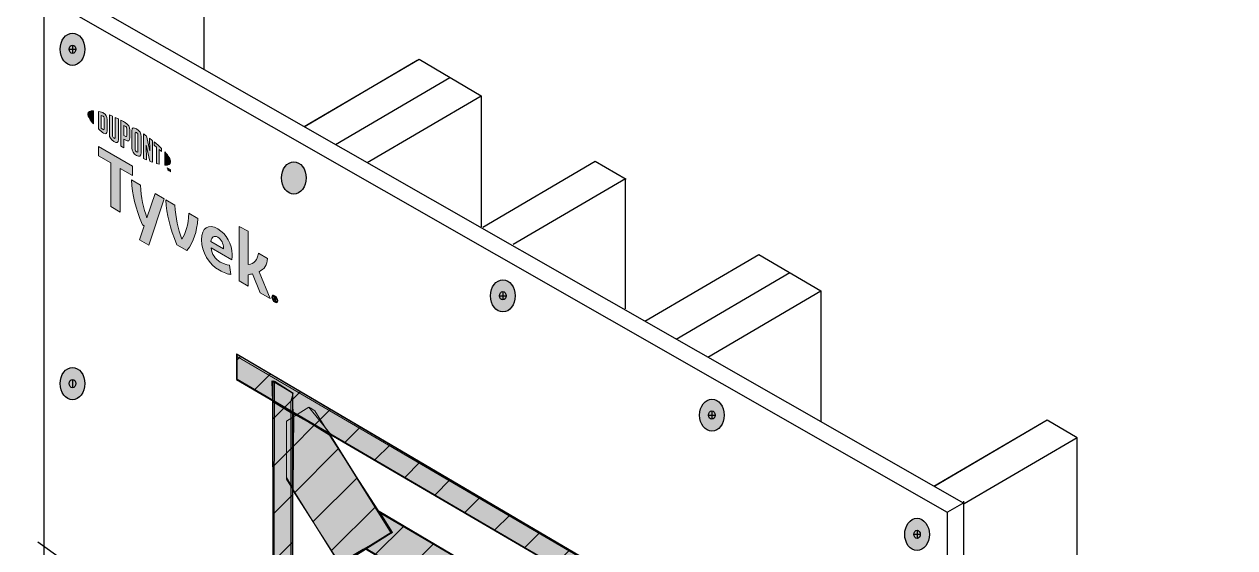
# Model space of a CAD drawing. Extents: x -1392 to 5791, y -3809 to 1722.
# Drawn here: x 4846.1 to 5206.3, y -1793.2 to -1637.5 of the extents above; entities that cross this region are included whole.
import ezdxf

# ---------------------------------------------------------------- set-up
doc = ezdxf.new("R2010")
doc.units = 0
doc.header["$MEASUREMENT"] = 0
doc.linetypes.add('AI-Linetype-66', pattern=[18, 9, -9])
for name, color, linetype, lineweight in [('.ATI-HATCH', 7, 'Continuous', 0), ('G-ANNO-TTLB', 7, 'Continuous', 0), ('Layer 12', 7, 'Continuous', 0), ('TYVEK', 7, 'Continuous', 0), ('WALL SCRATCH', 7, 'Continuous', 0), ('X-REF - TRACED', 7, 'Continuous', 0)]:
    doc.layers.add(name, color=color, linetype=linetype, lineweight=lineweight)
pattern_1 = [(45, (0, 0), (-7.071067, 7.071069), [])]

# ---------------------------------------------------------------- blocks, each defined once
blk = doc.blocks.new('Block_614')
at = {"layer": 'TYVEK', "true_color": 0x003b71, "transparency": 33554687}
h = blk.add_hatch(color=156, dxfattribs=at)
h.dxf.hatch_style = 2
edge = h.paths.add_edge_path()
edge.add_ellipse((5050.74, -1753.78), major_axis=(0, 4.78), ratio=0.766948, start_angle=0, end_angle=360)
at = {"layer": 'TYVEK', "color": 18, "lineweight": 25, "true_color": 0x000000}
for p, q in [((5049.77, -1753.75), (5051.72, -1753.75)), ((5050.74, -1752.51), (5050.74, -1754.98))]:
    blk.add_line(p, q, dxfattribs=at)
for centre, major_axis, ratio in [((5050.74, -1753.78), (0, 4.78), 0.766948), ((5050.74, -1753.75), (0, 1.23), 0.788846)]:
    blk.add_ellipse(centre, major_axis=major_axis, ratio=ratio, dxfattribs=at)
blk = doc.blocks.new('Block_615')
at = {"layer": 'TYVEK', "true_color": 0x003b71, "transparency": 33554687}
h = blk.add_hatch(color=156, dxfattribs=at)
h.dxf.hatch_style = 2
edge = h.paths.add_edge_path()
edge.add_ellipse((4988.54, -1718.29), major_axis=(0, 4.78), ratio=0.766948, start_angle=0, end_angle=360)
at = {"layer": 'TYVEK', "color": 18, "lineweight": 25, "true_color": 0x000000}
for p, q in [((4988.54, -1717.03), (4988.54, -1719.49)), ((4987.57, -1718.26), (4989.52, -1718.26))]:
    blk.add_line(p, q, dxfattribs=at)
blk.add_lwpolyline([(4988.03, -1713.93)], dxfattribs=at)
for centre, major_axis, ratio in [((4988.54, -1718.29), (0, 4.78), 0.766948), ((4988.54, -1718.26), (0, 1.23), 0.788846)]:
    blk.add_ellipse(centre, major_axis=major_axis, ratio=ratio, dxfattribs=at)
blk = doc.blocks.new('Block_616')
at = {"layer": 'TYVEK', "true_color": 0x003b71, "transparency": 33554687}
h = blk.add_hatch(color=156, dxfattribs=at)
h.dxf.hatch_style = 2
edge = h.paths.add_edge_path()
edge.add_ellipse((4860.48, -1644.95), major_axis=(0, 4.78), ratio=0.766948, start_angle=0, end_angle=360)
at = {"layer": 'TYVEK', "color": 18, "lineweight": 25, "true_color": 0x000000}
for p, q in [((4859.5, -1644.92), (4861.45, -1644.92)), ((4860.48, -1643.68), (4860.48, -1646.15))]:
    blk.add_line(p, q, dxfattribs=at)
for centre, major_axis, ratio in [((4860.48, -1644.95), (0, 4.78), 0.766948), ((4860.48, -1644.92), (0, 1.23), 0.788846)]:
    blk.add_ellipse(centre, major_axis=major_axis, ratio=ratio, dxfattribs=at)
blk = doc.blocks.new('Block_619')
at = {"layer": 'TYVEK', "true_color": 0x003b71, "transparency": 33554687}
h = blk.add_hatch(color=156, dxfattribs=at)
h.dxf.hatch_style = 2
edge = h.paths.add_edge_path()
edge.add_ellipse((4860.48, -1744.4), major_axis=(0, 4.78), ratio=0.766948, start_angle=0, end_angle=360)
at = {"layer": 'TYVEK', "color": 18, "lineweight": 25, "true_color": 0x000000}
blk.add_line((4860.48, -1743.14), (4860.48, -1745.61), dxfattribs=at)
for centre, major_axis, ratio in [((4860.48, -1744.4), (0, 4.78), 0.766948), ((4860.48, -1744.37), (0, 1.23), 0.788846)]:
    blk.add_ellipse(centre, major_axis=major_axis, ratio=ratio, dxfattribs=at)
blk = doc.blocks.new('Block_621')
at = {"layer": 'TYVEK', "true_color": 0x003b71, "transparency": 33554687}
h = blk.add_hatch(color=156, dxfattribs=at)
h.dxf.hatch_style = 2
edge = h.paths.add_edge_path()
edge.add_ellipse((5111.77, -1789.24), major_axis=(0, 4.78), ratio=0.766948, start_angle=0, end_angle=360)
at = {"layer": 'TYVEK', "color": 18, "lineweight": 25, "true_color": 0x000000}
for p, q in [((5110.8, -1789.21), (5112.75, -1789.21)), ((5111.77, -1787.98), (5111.77, -1790.45))]:
    blk.add_line(p, q, dxfattribs=at)
for centre, major_axis, ratio in [((5111.77, -1789.24), (0, 4.78), 0.766948), ((5111.77, -1789.21), (0, 1.23), 0.788846)]:
    blk.add_ellipse(centre, major_axis=major_axis, ratio=ratio, dxfattribs=at)
blk = doc.blocks.new('Block_844')
at = {"layer": 'X-REF - TRACED', "true_color": 0x848484, "transparency": 33554687}
h = blk.add_hatch(color=252, dxfattribs=at)
h.dxf.hatch_style = 2
edge = h.paths.add_edge_path()
edge.add_spline(control_points=[(4865.06, -1664.2), (4865.06, -1664.92), (4865.67, -1665.95), (4866.74, -1667.15), (4866.74, -1667.15), (4866.74, -1663.2), (4866.74, -1663.2), (4865.67, -1663.16), (4865.06, -1663.48), (4865.06, -1664.2)], knot_values=[0, 0, 0, 0, 1, 1, 1, 2, 2, 2, 3, 3, 3, 3], degree=3, periodic=0)
h = blk.add_hatch(color=252, dxfattribs=at)
h.dxf.hatch_style = 2
edge = h.paths.add_edge_path()
edge.add_spline(control_points=[(4869.94, -1668.63), (4869.94, -1668.93), (4869.79, -1668.94), (4869.6, -1668.83), (4869.45, -1668.75), (4869.22, -1668.55), (4869.04, -1668.39), (4869.04, -1668.39), (4869.04, -1664.62), (4869.04, -1664.62), (4869.22, -1664.67), (4869.45, -1664.74), (4869.6, -1664.83), (4869.79, -1664.93), (4869.94, -1665.13), (4869.94, -1665.43), (4869.94, -1665.43), (4869.94, -1668.63), (4869.94, -1668.63)], knot_values=[0, 0, 0, 0, 1, 1, 1, 2, 2, 2, 3, 3, 3, 4, 4, 4, 5, 5, 5, 6, 6, 6, 6], degree=3, periodic=0)
edge = h.paths.add_edge_path()
edge.add_spline(control_points=[(4869.72, -1663.91), (4869.42, -1663.74), (4868.99, -1663.59), (4868.22, -1663.42), (4868.22, -1663.42), (4868.22, -1668.64), (4868.22, -1668.64), (4868.9, -1669.28), (4869.42, -1669.72), (4869.72, -1669.89), (4870.41, -1670.29), (4870.79, -1670.03), (4870.79, -1669.25), (4870.79, -1669.25), (4870.79, -1665.79), (4870.79, -1665.79), (4870.79, -1665.01), (4870.41, -1664.31), (4869.72, -1663.91)], knot_values=[0, 0, 0, 0, 1, 1, 1, 2, 2, 2, 3, 3, 3, 4, 4, 4, 5, 5, 5, 6, 6, 6, 6], degree=3, periodic=0)
h = blk.add_hatch(color=252, dxfattribs=at)
h.dxf.hatch_style = 2
edge = h.paths.add_edge_path()
edge.add_spline(control_points=[(4873.19, -1671.11), (4873.19, -1671.42), (4873.1, -1671.56), (4872.77, -1671.32), (4872.44, -1671.09), (4872.36, -1670.88), (4872.36, -1670.52), (4872.36, -1670.52), (4872.36, -1664.84), (4872.36, -1664.84), (4872.14, -1664.74), (4871.66, -1664.54), (4871.46, -1664.45), (4871.46, -1664.45), (4871.46, -1670.21), (4871.46, -1670.21), (4871.46, -1671.12), (4871.85, -1671.71), (4872.77, -1672.36), (4873.61, -1672.96), (4874.13, -1672.76), (4874.13, -1671.75), (4874.13, -1671.75), (4874.13, -1665.67), (4874.13, -1665.67), (4873.95, -1665.58), (4873.37, -1665.3), (4873.19, -1665.22), (4873.19, -1665.22), (4873.19, -1671.11), (4873.19, -1671.11)], knot_values=[0, 0, 0, 0, 1, 1, 1, 2, 2, 2, 3, 3, 3, 4, 4, 4, 5, 5, 5, 6, 6, 6, 7, 7, 7, 8, 8, 8, 9, 9, 9, 10, 10, 10, 10], degree=3, periodic=0)
h = blk.add_hatch(color=252, dxfattribs=at)
h.dxf.hatch_style = 2
edge = h.paths.add_edge_path()
edge.add_spline(control_points=[(4876.61, -1670.59), (4876.61, -1670.92), (4876.51, -1671.03), (4876.12, -1670.81), (4876.12, -1670.81), (4875.8, -1670.62), (4875.8, -1670.62), (4875.8, -1670.62), (4875.8, -1667.6), (4875.8, -1667.6), (4875.94, -1667.68), (4876.02, -1667.72), (4876.11, -1667.77), (4876.52, -1668.01), (4876.61, -1668.24), (4876.61, -1668.57), (4876.61, -1668.57), (4876.61, -1670.59), (4876.61, -1670.59)], knot_values=[0, 0, 0, 0, 1, 1, 1, 2, 2, 2, 3, 3, 3, 4, 4, 4, 5, 5, 5, 6, 6, 6, 6], degree=3, periodic=0)
edge = h.paths.add_edge_path()
edge.add_spline(control_points=[(4876.16, -1666.73), (4876, -1666.64), (4875.4, -1666.32), (4874.86, -1666.04), (4874.86, -1666.04), (4874.86, -1673.69), (4874.86, -1673.69), (4875.04, -1673.81), (4875.53, -1674.12), (4875.8, -1674.28), (4875.8, -1674.28), (4875.8, -1671.68), (4875.8, -1671.68), (4875.8, -1671.68), (4876.16, -1671.9), (4876.16, -1671.9), (4877.15, -1672.46), (4877.55, -1672.19), (4877.55, -1671.22), (4877.55, -1671.22), (4877.55, -1668.96), (4877.55, -1668.96), (4877.55, -1668.01), (4877.09, -1667.27), (4876.16, -1666.73)], knot_values=[0, 0, 0, 0, 1, 1, 1, 2, 2, 2, 3, 3, 3, 4, 4, 4, 5, 5, 5, 6, 6, 6, 7, 7, 7, 8, 8, 8, 8], degree=3, periodic=0)
h = blk.add_hatch(color=252, dxfattribs=at)
h.dxf.hatch_style = 2
edge = h.paths.add_edge_path()
edge.add_spline(control_points=[(4879.96, -1675.2), (4879.96, -1675.5), (4879.87, -1675.61), (4879.54, -1675.43), (4879.19, -1675.24), (4879.1, -1675.02), (4879.1, -1674.7), (4879.1, -1674.7), (4879.1, -1669.93), (4879.1, -1669.93), (4879.1, -1669.62), (4879.19, -1669.5), (4879.54, -1669.71), (4879.87, -1669.91), (4879.96, -1670.12), (4879.96, -1670.43), (4879.96, -1670.43), (4879.96, -1675.2), (4879.96, -1675.2)], knot_values=[0, 0, 0, 0, 1, 1, 1, 2, 2, 2, 3, 3, 3, 4, 4, 4, 5, 5, 5, 6, 6, 6, 6], degree=3, periodic=0)
edge = h.paths.add_edge_path()
edge.add_spline(control_points=[(4879.54, -1668.64), (4878.67, -1668.09), (4878.15, -1668.23), (4878.15, -1669.24), (4878.15, -1669.24), (4878.15, -1674.24), (4878.15, -1674.24), (4878.15, -1675.31), (4878.62, -1676.02), (4879.54, -1676.5), (4880.44, -1676.97), (4880.9, -1676.85), (4880.9, -1675.72), (4880.9, -1675.72), (4880.9, -1670.94), (4880.9, -1670.94), (4880.9, -1669.86), (4880.48, -1669.24), (4879.54, -1668.64)], knot_values=[0, 0, 0, 0, 1, 1, 1, 2, 2, 2, 3, 3, 3, 4, 4, 4, 5, 5, 5, 6, 6, 6, 6], degree=3, periodic=0)
h = blk.add_hatch(color=252, dxfattribs=at)
h.dxf.hatch_style = 2
edge = h.paths.add_edge_path()
edge.add_spline(control_points=[(4883.51, -1675.19), (4883.51, -1675.19), (4882.47, -1670.7), (4882.47, -1670.7), (4882.18, -1670.5), (4881.84, -1670.25), (4881.58, -1670.07), (4881.58, -1670.07), (4881.58, -1677.42), (4881.58, -1677.42), (4881.76, -1677.51), (4882.24, -1677.72), (4882.48, -1677.82), (4882.48, -1677.82), (4882.41, -1673.45), (4882.41, -1673.45), (4882.41, -1673.45), (4883.51, -1678.25), (4883.51, -1678.25), (4883.74, -1678.34), (4884.08, -1678.47), (4884.31, -1678.55), (4884.31, -1678.55), (4884.31, -1672.1), (4884.31, -1672.1), (4884.07, -1671.91), (4883.65, -1671.58), (4883.44, -1671.42), (4883.44, -1671.42), (4883.51, -1675.19), (4883.51, -1675.19)], knot_values=[0, 0, 0, 0, 1, 1, 1, 2, 2, 2, 3, 3, 3, 4, 4, 4, 5, 5, 5, 6, 6, 6, 7, 7, 7, 8, 8, 8, 9, 9, 9, 10, 10, 10, 10], degree=3, periodic=0)
h = blk.add_hatch(color=252, dxfattribs=at)
h.dxf.hatch_style = 2
edge = h.paths.add_edge_path()
edge.add_spline(control_points=[(4884.77, -1673.49), (4885, -1673.67), (4885.23, -1673.86), (4885.46, -1674.04), (4885.46, -1674.04), (4885.46, -1678.93), (4885.46, -1678.93), (4885.66, -1678.99), (4886.04, -1679.1), (4886.3, -1679.16), (4886.3, -1679.16), (4886.3, -1674.76), (4886.3, -1674.76), (4886.54, -1674.97), (4886.77, -1675.18), (4886.98, -1675.37), (4886.98, -1675.37), (4886.98, -1674.43), (4886.98, -1674.43), (4886.32, -1673.78), (4885.6, -1673.15), (4884.77, -1672.47), (4884.77, -1672.47), (4884.77, -1673.49), (4884.77, -1673.49)], knot_values=[0, 0, 0, 0, 1, 1, 1, 2, 2, 2, 3, 3, 3, 4, 4, 4, 5, 5, 5, 6, 6, 6, 7, 7, 7, 8, 8, 8, 8], degree=3, periodic=0)
h = blk.add_hatch(color=252, dxfattribs=at)
h.dxf.hatch_style = 2
edge = h.paths.add_edge_path()
edge.add_spline(control_points=[(4889.67, -1678.41), (4889.67, -1679.13), (4889.06, -1679.45), (4887.99, -1679.42), (4887.99, -1679.42), (4887.99, -1675.47), (4887.99, -1675.47), (4889.06, -1676.66), (4889.67, -1677.69), (4889.67, -1678.41)], knot_values=[0, 0, 0, 0, 1, 1, 1, 2, 2, 2, 3, 3, 3, 3], degree=3, periodic=0)
h = blk.add_hatch(color=252, dxfattribs=at)
h.dxf.hatch_style = 2
edge = h.paths.add_edge_path()
edge.add_spline(control_points=[(4889.17, -1680.49), (4889.17, -1680.49), (4889.27, -1680.55), (4889.27, -1680.55), (4889.27, -1680.55), (4889.42, -1680.91), (4889.42, -1680.91), (4889.42, -1680.91), (4889.57, -1680.72), (4889.57, -1680.72), (4889.57, -1680.72), (4889.67, -1680.78), (4889.67, -1680.78), (4889.67, -1680.78), (4889.67, -1681.35), (4889.67, -1681.35), (4889.67, -1681.35), (4889.58, -1681.29), (4889.58, -1681.29), (4889.58, -1681.29), (4889.58, -1680.89), (4889.58, -1680.89), (4889.58, -1680.89), (4889.42, -1681.07), (4889.42, -1681.07), (4889.42, -1681.07), (4889.41, -1681.07), (4889.41, -1681.07), (4889.41, -1681.07), (4889.26, -1680.71), (4889.26, -1680.71), (4889.26, -1680.71), (4889.26, -1681.11), (4889.26, -1681.11), (4889.26, -1681.11), (4889.17, -1681.06), (4889.17, -1681.06), (4889.17, -1681.06), (4889.17, -1680.49), (4889.17, -1680.49)], knot_values=[0, 0, 0, 0, 1, 1, 1, 2, 2, 2, 3, 3, 3, 4, 4, 4, 5, 5, 5, 6, 6, 6, 7, 7, 7, 8, 8, 8, 9, 9, 9, 10, 10, 10, 11, 11, 11, 12, 12, 12, 13, 13, 13, 13], degree=3, periodic=0)
edge = h.paths.add_edge_path()
edge.add_spline(control_points=[(4888.81, -1680.39), (4888.81, -1680.39), (4888.66, -1680.3), (4888.66, -1680.3), (4888.66, -1680.3), (4888.66, -1680.2), (4888.66, -1680.2), (4888.66, -1680.2), (4889.06, -1680.43), (4889.06, -1680.43), (4889.06, -1680.43), (4889.06, -1680.53), (4889.06, -1680.53), (4889.06, -1680.53), (4888.91, -1680.44), (4888.91, -1680.44), (4888.91, -1680.44), (4888.91, -1680.91), (4888.91, -1680.91), (4888.91, -1680.91), (4888.81, -1680.85), (4888.81, -1680.85), (4888.81, -1680.85), (4888.81, -1680.39), (4888.81, -1680.39)], knot_values=[0, 0, 0, 0, 1, 1, 1, 2, 2, 2, 3, 3, 3, 4, 4, 4, 5, 5, 5, 6, 6, 6, 7, 7, 7, 8, 8, 8, 8], degree=3, periodic=0)
at = {"layer": 'X-REF - TRACED'}
for points, knots in [([(4865.06, -1664.2), (4865.06, -1664.92), (4865.67, -1665.95), (4866.74, -1667.15), (4866.74, -1667.15), (4866.74, -1663.2), (4866.74, -1663.2), (4865.67, -1663.16), (4865.06, -1663.48), (4865.06, -1664.2)], [0, 0, 0, 0, 1, 1, 1, 2, 2, 2, 3, 3, 3, 3]), ([(4869.72, -1663.91), (4869.42, -1663.74), (4868.99, -1663.59), (4868.22, -1663.42), (4868.22, -1663.42), (4868.22, -1668.64), (4868.22, -1668.64), (4868.9, -1669.28), (4869.42, -1669.72), (4869.72, -1669.89), (4870.41, -1670.29), (4870.79, -1670.03), (4870.79, -1669.25), (4870.79, -1669.25), (4870.79, -1665.79), (4870.79, -1665.79), (4870.79, -1665.01), (4870.41, -1664.31), (4869.72, -1663.91)], [0, 0, 0, 0, 1, 1, 1, 2, 2, 2, 3, 3, 3, 4, 4, 4, 5, 5, 5, 6, 6, 6, 6]), ([(4869.94, -1668.63), (4869.94, -1668.93), (4869.79, -1668.94), (4869.6, -1668.83), (4869.45, -1668.75), (4869.22, -1668.55), (4869.04, -1668.39), (4869.04, -1668.39), (4869.04, -1664.62), (4869.04, -1664.62), (4869.22, -1664.67), (4869.45, -1664.74), (4869.6, -1664.83), (4869.79, -1664.93), (4869.94, -1665.13), (4869.94, -1665.43), (4869.94, -1665.43), (4869.94, -1668.63), (4869.94, -1668.63)], [0, 0, 0, 0, 1, 1, 1, 2, 2, 2, 3, 3, 3, 4, 4, 4, 5, 5, 5, 6, 6, 6, 6]), ([(4873.19, -1671.11), (4873.19, -1671.42), (4873.1, -1671.56), (4872.77, -1671.32), (4872.44, -1671.09), (4872.36, -1670.88), (4872.36, -1670.52), (4872.36, -1670.52), (4872.36, -1664.84), (4872.36, -1664.84), (4872.14, -1664.74), (4871.66, -1664.54), (4871.46, -1664.45), (4871.46, -1664.45), (4871.46, -1670.21), (4871.46, -1670.21), (4871.46, -1671.12), (4871.85, -1671.71), (4872.77, -1672.36), (4873.61, -1672.96), (4874.13, -1672.76), (4874.13, -1671.75), (4874.13, -1671.75), (4874.13, -1665.67), (4874.13, -1665.67), (4873.95, -1665.58), (4873.37, -1665.3), (4873.19, -1665.22), (4873.19, -1665.22), (4873.19, -1671.11), (4873.19, -1671.11)], [0, 0, 0, 0, 1, 1, 1, 2, 2, 2, 3, 3, 3, 4, 4, 4, 5, 5, 5, 6, 6, 6, 7, 7, 7, 8, 8, 8, 9, 9, 9, 10, 10, 10, 10]), ([(4876.16, -1666.73), (4876, -1666.64), (4875.4, -1666.32), (4874.86, -1666.04), (4874.86, -1666.04), (4874.86, -1673.69), (4874.86, -1673.69), (4875.04, -1673.81), (4875.53, -1674.12), (4875.8, -1674.28), (4875.8, -1674.28), (4875.8, -1671.68), (4875.8, -1671.68), (4875.8, -1671.68), (4876.16, -1671.9), (4876.16, -1671.9), (4877.15, -1672.46), (4877.55, -1672.19), (4877.55, -1671.22), (4877.55, -1671.22), (4877.55, -1668.96), (4877.55, -1668.96), (4877.55, -1668.01), (4877.09, -1667.27), (4876.16, -1666.73)], [0, 0, 0, 0, 1, 1, 1, 2, 2, 2, 3, 3, 3, 4, 4, 4, 5, 5, 5, 6, 6, 6, 7, 7, 7, 8, 8, 8, 8]), ([(4876.61, -1670.59), (4876.61, -1670.92), (4876.51, -1671.03), (4876.12, -1670.81), (4876.12, -1670.81), (4875.8, -1670.62), (4875.8, -1670.62), (4875.8, -1670.62), (4875.8, -1667.6), (4875.8, -1667.6), (4875.94, -1667.68), (4876.02, -1667.72), (4876.11, -1667.77), (4876.52, -1668.01), (4876.61, -1668.24), (4876.61, -1668.57), (4876.61, -1668.57), (4876.61, -1670.59), (4876.61, -1670.59)], [0, 0, 0, 0, 1, 1, 1, 2, 2, 2, 3, 3, 3, 4, 4, 4, 5, 5, 5, 6, 6, 6, 6]), ([(4879.54, -1668.64), (4878.67, -1668.09), (4878.15, -1668.23), (4878.15, -1669.24), (4878.15, -1669.24), (4878.15, -1674.24), (4878.15, -1674.24), (4878.15, -1675.31), (4878.62, -1676.02), (4879.54, -1676.5), (4880.44, -1676.97), (4880.9, -1676.85), (4880.9, -1675.72), (4880.9, -1675.72), (4880.9, -1670.94), (4880.9, -1670.94), (4880.9, -1669.86), (4880.48, -1669.24), (4879.54, -1668.64)], [0, 0, 0, 0, 1, 1, 1, 2, 2, 2, 3, 3, 3, 4, 4, 4, 5, 5, 5, 6, 6, 6, 6]), ([(4879.96, -1675.2), (4879.96, -1675.5), (4879.87, -1675.61), (4879.54, -1675.43), (4879.19, -1675.24), (4879.1, -1675.02), (4879.1, -1674.7), (4879.1, -1674.7), (4879.1, -1669.93), (4879.1, -1669.93), (4879.1, -1669.62), (4879.19, -1669.5), (4879.54, -1669.71), (4879.87, -1669.91), (4879.96, -1670.12), (4879.96, -1670.43), (4879.96, -1670.43), (4879.96, -1675.2), (4879.96, -1675.2)], [0, 0, 0, 0, 1, 1, 1, 2, 2, 2, 3, 3, 3, 4, 4, 4, 5, 5, 5, 6, 6, 6, 6]), ([(4883.51, -1675.19), (4883.51, -1675.19), (4882.47, -1670.7), (4882.47, -1670.7), (4882.18, -1670.5), (4881.84, -1670.25), (4881.58, -1670.07), (4881.58, -1670.07), (4881.58, -1677.42), (4881.58, -1677.42), (4881.76, -1677.51), (4882.24, -1677.72), (4882.48, -1677.82), (4882.48, -1677.82), (4882.41, -1673.45), (4882.41, -1673.45), (4882.41, -1673.45), (4883.51, -1678.25), (4883.51, -1678.25), (4883.74, -1678.34), (4884.08, -1678.47), (4884.31, -1678.55), (4884.31, -1678.55), (4884.31, -1672.1), (4884.31, -1672.1), (4884.07, -1671.91), (4883.65, -1671.58), (4883.44, -1671.42), (4883.44, -1671.42), (4883.51, -1675.19), (4883.51, -1675.19)], [0, 0, 0, 0, 1, 1, 1, 2, 2, 2, 3, 3, 3, 4, 4, 4, 5, 5, 5, 6, 6, 6, 7, 7, 7, 8, 8, 8, 9, 9, 9, 10, 10, 10, 10]), ([(4884.77, -1673.49), (4885, -1673.67), (4885.23, -1673.86), (4885.46, -1674.04), (4885.46, -1674.04), (4885.46, -1678.93), (4885.46, -1678.93), (4885.66, -1678.99), (4886.04, -1679.1), (4886.3, -1679.16), (4886.3, -1679.16), (4886.3, -1674.76), (4886.3, -1674.76), (4886.54, -1674.97), (4886.77, -1675.18), (4886.98, -1675.37), (4886.98, -1675.37), (4886.98, -1674.43), (4886.98, -1674.43), (4886.32, -1673.78), (4885.6, -1673.15), (4884.77, -1672.47), (4884.77, -1672.47), (4884.77, -1673.49), (4884.77, -1673.49)], [0, 0, 0, 0, 1, 1, 1, 2, 2, 2, 3, 3, 3, 4, 4, 4, 5, 5, 5, 6, 6, 6, 7, 7, 7, 8, 8, 8, 8]), ([(4889.67, -1678.41), (4889.67, -1679.13), (4889.06, -1679.45), (4887.99, -1679.42), (4887.99, -1679.42), (4887.99, -1675.47), (4887.99, -1675.47), (4889.06, -1676.66), (4889.67, -1677.69), (4889.67, -1678.41)], [0, 0, 0, 0, 1, 1, 1, 2, 2, 2, 3, 3, 3, 3]), ([(4888.81, -1680.39), (4888.81, -1680.39), (4888.66, -1680.3), (4888.66, -1680.3), (4888.66, -1680.3), (4888.66, -1680.2), (4888.66, -1680.2), (4888.66, -1680.2), (4889.06, -1680.43), (4889.06, -1680.43), (4889.06, -1680.43), (4889.06, -1680.53), (4889.06, -1680.53), (4889.06, -1680.53), (4888.91, -1680.44), (4888.91, -1680.44), (4888.91, -1680.44), (4888.91, -1680.91), (4888.91, -1680.91), (4888.91, -1680.91), (4888.81, -1680.85), (4888.81, -1680.85), (4888.81, -1680.85), (4888.81, -1680.39), (4888.81, -1680.39)], [0, 0, 0, 0, 1, 1, 1, 2, 2, 2, 3, 3, 3, 4, 4, 4, 5, 5, 5, 6, 6, 6, 7, 7, 7, 8, 8, 8, 8]), ([(4889.17, -1680.49), (4889.17, -1680.49), (4889.27, -1680.55), (4889.27, -1680.55), (4889.27, -1680.55), (4889.42, -1680.91), (4889.42, -1680.91), (4889.42, -1680.91), (4889.57, -1680.72), (4889.57, -1680.72), (4889.57, -1680.72), (4889.67, -1680.78), (4889.67, -1680.78), (4889.67, -1680.78), (4889.67, -1681.35), (4889.67, -1681.35), (4889.67, -1681.35), (4889.58, -1681.29), (4889.58, -1681.29), (4889.58, -1681.29), (4889.58, -1680.89), (4889.58, -1680.89), (4889.58, -1680.89), (4889.42, -1681.07), (4889.42, -1681.07), (4889.42, -1681.07), (4889.41, -1681.07), (4889.41, -1681.07), (4889.41, -1681.07), (4889.26, -1680.71), (4889.26, -1680.71), (4889.26, -1680.71), (4889.26, -1681.11), (4889.26, -1681.11), (4889.26, -1681.11), (4889.17, -1681.06), (4889.17, -1681.06), (4889.17, -1681.06), (4889.17, -1680.49), (4889.17, -1680.49)], [0, 0, 0, 0, 1, 1, 1, 2, 2, 2, 3, 3, 3, 4, 4, 4, 5, 5, 5, 6, 6, 6, 7, 7, 7, 8, 8, 8, 9, 9, 9, 10, 10, 10, 11, 11, 11, 12, 12, 12, 13, 13, 13, 13])]:
    blk.add_open_spline(points, degree=3, knots=knots, dxfattribs=at)
blk = doc.blocks.new('Block_848')
at = {"layer": 'X-REF - TRACED', "true_color": 0x848484, "transparency": 33554687}
h = blk.add_hatch(color=252, dxfattribs=at)
h.dxf.hatch_style = 2
h.paths.add_polyline_path([(4878.32, -1679.73), (4868.22, -1673.9), (4868.22, -1676.64), (4871.86, -1678.75), (4871.86, -1691.75), (4874.67, -1693.37), (4874.67, -1680.37), (4878.32, -1682.48)])
h = blk.add_hatch(color=252, dxfattribs=at)
h.dxf.hatch_style = 2
edge = h.paths.add_edge_path()
edge.add_spline(control_points=[(4895.11, -1693.68), (4894.93, -1697.42), (4894.19, -1699.6), (4893.03, -1701.47), (4891.91, -1698.28), (4891.18, -1695.26), (4890.97, -1691.29), (4890.97, -1691.29), (4888.24, -1689.71), (4888.24, -1689.71), (4888.54, -1694.4), (4889.42, -1697.81), (4891.54, -1703.11), (4891.54, -1703.11), (4894.54, -1704.84), (4894.54, -1704.84), (4896.58, -1701.95), (4897.42, -1699.53), (4897.81, -1695.24), (4897.81, -1695.24), (4895.11, -1693.68), (4895.11, -1693.68)], knot_values=[0, 0, 0, 0, 1, 1, 1, 2, 2, 2, 3, 3, 3, 4, 4, 4, 5, 5, 5, 6, 6, 6, 7, 7, 7, 7], degree=3, periodic=0)
h = blk.add_hatch(color=252, dxfattribs=at)
h.dxf.hatch_style = 2
edge = h.paths.add_edge_path()
edge.add_spline(control_points=[(4901.68, -1702.12), (4901.68, -1702.12), (4905.4, -1704.28), (4905.4, -1704.28), (4905.4, -1704.28), (4905.4, -1704.01), (4905.4, -1704.01), (4905.4, -1702.75), (4904.82, -1701.49), (4903.74, -1700.86), (4902.6, -1700.21), (4901.85, -1700.7), (4901.68, -1702.12)], knot_values=[0, 0, 0, 0, 1, 1, 1, 2, 2, 2, 3, 3, 3, 4, 4, 4, 4], degree=3, periodic=0)
edge = h.paths.add_edge_path()
edge.add_spline(control_points=[(4907.62, -1711.9), (4906.76, -1711.85), (4905.48, -1711.43), (4904.19, -1710.68), (4901.03, -1708.86), (4898.87, -1705.32), (4898.87, -1701.58), (4898.87, -1698.01), (4900.85, -1696.72), (4903.74, -1698.39), (4906.31, -1699.87), (4907.99, -1702.94), (4907.99, -1705.95), (4907.99, -1706.63), (4907.95, -1707.19), (4907.91, -1707.61), (4907.91, -1707.61), (4901.72, -1704.04), (4901.72, -1704.04), (4901.97, -1705.98), (4902.89, -1707.32), (4904.46, -1708.23), (4905.42, -1708.78), (4906.35, -1709.07), (4907.19, -1709.15), (4907.19, -1709.15), (4907.62, -1711.9), (4907.62, -1711.9)], knot_values=[0, 0, 0, 0, 1, 1, 1, 2, 2, 2, 3, 3, 3, 4, 4, 4, 5, 5, 5, 6, 6, 6, 7, 7, 7, 8, 8, 8, 9, 9, 9, 9], degree=3, periodic=0)
h = blk.add_hatch(color=252, dxfattribs=at)
h.dxf.hatch_style = 2
edge = h.paths.add_edge_path()
edge.add_spline(control_points=[(4916.01, -1711.1), (4916.01, -1711.1), (4919.27, -1719.12), (4919.27, -1719.12), (4919.27, -1719.12), (4916.33, -1717.42), (4916.33, -1717.42), (4916.33, -1717.42), (4914.07, -1711.73), (4914.07, -1711.73), (4913.66, -1711.83), (4913.23, -1711.92), (4912.76, -1711.99), (4912.76, -1711.99), (4912.76, -1715.36), (4912.76, -1715.36), (4912.76, -1715.36), (4910.05, -1713.8), (4910.05, -1713.8), (4910.05, -1713.8), (4910.05, -1697.67), (4910.05, -1697.67), (4910.05, -1697.67), (4912.76, -1699.08), (4912.76, -1699.08), (4912.76, -1699.08), (4912.76, -1708.99), (4912.76, -1708.99), (4914.6, -1708.69), (4915.5, -1707.63), (4915.82, -1705.63), (4915.82, -1705.63), (4918.51, -1707.19), (4918.51, -1707.19), (4918.45, -1709.09), (4917.58, -1710.32), (4916.01, -1711.1)], knot_values=[0, 0, 0, 0, 1, 1, 1, 2, 2, 2, 3, 3, 3, 4, 4, 4, 5, 5, 5, 6, 6, 6, 7, 7, 7, 8, 8, 8, 9, 9, 9, 10, 10, 10, 11, 11, 11, 12, 12, 12, 12], degree=3, periodic=0)
at = {"layer": 'X-REF - TRACED'}
blk.add_lwpolyline([(4878.32, -1679.73), (4868.22, -1673.9), (4868.22, -1676.64), (4871.86, -1678.75), (4871.86, -1691.75), (4874.67, -1693.37), (4874.67, -1680.37), (4878.32, -1682.48)], close=True, dxfattribs=at)
for points, knots in [([(4895.11, -1693.68), (4894.93, -1697.42), (4894.19, -1699.6), (4893.03, -1701.47), (4891.91, -1698.28), (4891.18, -1695.26), (4890.97, -1691.29), (4890.97, -1691.29), (4888.24, -1689.71), (4888.24, -1689.71), (4888.54, -1694.4), (4889.42, -1697.81), (4891.54, -1703.11), (4891.54, -1703.11), (4894.54, -1704.84), (4894.54, -1704.84), (4896.58, -1701.95), (4897.42, -1699.53), (4897.81, -1695.24), (4897.81, -1695.24), (4895.11, -1693.68), (4895.11, -1693.68)], [0, 0, 0, 0, 1, 1, 1, 2, 2, 2, 3, 3, 3, 4, 4, 4, 5, 5, 5, 6, 6, 6, 7, 7, 7, 7]), ([(4907.62, -1711.9), (4906.76, -1711.85), (4905.48, -1711.43), (4904.19, -1710.68), (4901.03, -1708.86), (4898.87, -1705.32), (4898.87, -1701.58), (4898.87, -1698.01), (4900.85, -1696.72), (4903.74, -1698.39), (4906.31, -1699.87), (4907.99, -1702.94), (4907.99, -1705.95), (4907.99, -1706.63), (4907.95, -1707.19), (4907.91, -1707.61), (4907.91, -1707.61), (4901.72, -1704.04), (4901.72, -1704.04), (4901.97, -1705.98), (4902.89, -1707.32), (4904.46, -1708.23), (4905.42, -1708.78), (4906.35, -1709.07), (4907.19, -1709.15), (4907.19, -1709.15), (4907.62, -1711.9), (4907.62, -1711.9)], [0, 0, 0, 0, 1, 1, 1, 2, 2, 2, 3, 3, 3, 4, 4, 4, 5, 5, 5, 6, 6, 6, 7, 7, 7, 8, 8, 8, 9, 9, 9, 9]), ([(4916.01, -1711.1), (4916.01, -1711.1), (4919.27, -1719.12), (4919.27, -1719.12), (4919.27, -1719.12), (4916.33, -1717.42), (4916.33, -1717.42), (4916.33, -1717.42), (4914.07, -1711.73), (4914.07, -1711.73), (4913.66, -1711.83), (4913.23, -1711.92), (4912.76, -1711.99), (4912.76, -1711.99), (4912.76, -1715.36), (4912.76, -1715.36), (4912.76, -1715.36), (4910.05, -1713.8), (4910.05, -1713.8), (4910.05, -1713.8), (4910.05, -1697.67), (4910.05, -1697.67), (4910.05, -1697.67), (4912.76, -1699.08), (4912.76, -1699.08), (4912.76, -1699.08), (4912.76, -1708.99), (4912.76, -1708.99), (4914.6, -1708.69), (4915.5, -1707.63), (4915.82, -1705.63), (4915.82, -1705.63), (4918.51, -1707.19), (4918.51, -1707.19), (4918.45, -1709.09), (4917.58, -1710.32), (4916.01, -1711.1)], [0, 0, 0, 0, 1, 1, 1, 2, 2, 2, 3, 3, 3, 4, 4, 4, 5, 5, 5, 6, 6, 6, 7, 7, 7, 8, 8, 8, 9, 9, 9, 10, 10, 10, 11, 11, 11, 12, 12, 12, 12]), ([(4901.68, -1702.12), (4901.68, -1702.12), (4905.4, -1704.28), (4905.4, -1704.28), (4905.4, -1704.28), (4905.4, -1704.01), (4905.4, -1704.01), (4905.4, -1702.75), (4904.82, -1701.49), (4903.74, -1700.86), (4902.6, -1700.21), (4901.85, -1700.7), (4901.68, -1702.12)], [0, 0, 0, 0, 1, 1, 1, 2, 2, 2, 3, 3, 3, 4, 4, 4, 4])]:
    blk.add_open_spline(points, degree=3, knots=knots, dxfattribs=at)
blk = doc.blocks.new('Block_847')
at = {"layer": 'X-REF - TRACED', "true_color": 0x848484, "transparency": 33554687}
h = blk.add_hatch(color=252, dxfattribs=at)
h.dxf.hatch_style = 2
edge = h.paths.add_edge_path()
edge.add_spline(control_points=[(4885.05, -1687.87), (4885.05, -1687.87), (4882.63, -1695.12), (4882.63, -1695.12), (4881.59, -1692.09), (4880.92, -1689.16), (4880.71, -1685.37), (4880.71, -1685.37), (4877.99, -1683.79), (4877.99, -1683.79), (4878.28, -1688.48), (4879.17, -1691.89), (4881.28, -1697.19), (4881.28, -1697.19), (4881.83, -1697.5), (4881.83, -1697.5), (4881.83, -1697.5), (4880.44, -1701.64), (4880.44, -1701.64), (4880.44, -1701.64), (4883.15, -1703.2), (4883.15, -1703.2), (4883.15, -1703.2), (4887.76, -1689.44), (4887.76, -1689.44), (4887.76, -1689.44), (4885.05, -1687.87), (4885.05, -1687.87)], knot_values=[0, 0, 0, 0, 1, 1, 1, 2, 2, 2, 3, 3, 3, 4, 4, 4, 5, 5, 5, 6, 6, 6, 7, 7, 7, 8, 8, 8, 9, 9, 9, 9], degree=3, periodic=0)
at = {"layer": 'X-REF - TRACED'}
blk.add_open_spline([(4885.05, -1687.87), (4885.05, -1687.87), (4882.63, -1695.12), (4882.63, -1695.12), (4881.59, -1692.09), (4880.92, -1689.16), (4880.71, -1685.37), (4880.71, -1685.37), (4877.99, -1683.79), (4877.99, -1683.79), (4878.28, -1688.48), (4879.17, -1691.89), (4881.28, -1697.19), (4881.28, -1697.19), (4881.83, -1697.5), (4881.83, -1697.5), (4881.83, -1697.5), (4880.44, -1701.64), (4880.44, -1701.64), (4880.44, -1701.64), (4883.15, -1703.2), (4883.15, -1703.2), (4883.15, -1703.2), (4887.76, -1689.44), (4887.76, -1689.44), (4887.76, -1689.44), (4885.05, -1687.87), (4885.05, -1687.87)], degree=3, knots=[0, 0, 0, 0, 1, 1, 1, 2, 2, 2, 3, 3, 3, 4, 4, 4, 5, 5, 5, 6, 6, 6, 7, 7, 7, 8, 8, 8, 9, 9, 9, 9], dxfattribs=at)
blk.add_blockref('Block_848', (0, 0), dxfattribs=at)
blk = doc.blocks.new('Block_849')
at = {"layer": 'X-REF - TRACED', "true_color": 0x848484, "transparency": 33554687}
h = blk.add_hatch(color=252, dxfattribs=at)
h.dxf.hatch_style = 2
edge = h.paths.add_edge_path()
edge.add_spline(control_points=[(4920.57, -1718.81), (4920.57, -1718.81), (4920.57, -1719.1), (4920.57, -1719.1), (4920.57, -1719.1), (4920.68, -1719.17), (4920.68, -1719.17), (4920.79, -1719.23), (4920.85, -1719.23), (4920.85, -1719.12), (4920.85, -1719.01), (4920.79, -1718.93), (4920.68, -1718.87), (4920.68, -1718.87), (4920.57, -1718.81), (4920.57, -1718.81)], knot_values=[0, 0, 0, 0, 1, 1, 1, 2, 2, 2, 3, 3, 3, 4, 4, 4, 5, 5, 5, 5], degree=3, periodic=0)
edge = h.paths.add_edge_path()
edge.add_spline(control_points=[(4920.38, -1718.51), (4920.38, -1718.51), (4920.68, -1718.68), (4920.68, -1718.68), (4920.92, -1718.82), (4921.03, -1719.02), (4921.03, -1719.22), (4921.03, -1719.37), (4920.98, -1719.44), (4920.86, -1719.42), (4920.92, -1719.58), (4921, -1719.75), (4921.09, -1719.94), (4921.09, -1719.94), (4920.87, -1719.81), (4920.87, -1719.81), (4920.78, -1719.64), (4920.72, -1719.49), (4920.67, -1719.34), (4920.67, -1719.34), (4920.57, -1719.28), (4920.57, -1719.28), (4920.57, -1719.28), (4920.57, -1719.64), (4920.57, -1719.64), (4920.57, -1719.64), (4920.38, -1719.53), (4920.38, -1719.53), (4920.38, -1719.53), (4920.38, -1718.51), (4920.38, -1718.51)], knot_values=[0, 0, 0, 0, 1, 1, 1, 2, 2, 2, 3, 3, 3, 4, 4, 4, 5, 5, 5, 6, 6, 6, 7, 7, 7, 8, 8, 8, 9, 9, 9, 10, 10, 10, 10], degree=3, periodic=0)
edge = h.paths.add_edge_path()
edge.add_spline(control_points=[(4920.69, -1718.43), (4920.26, -1718.18), (4920.02, -1718.32), (4920.02, -1718.83), (4920.02, -1719.34), (4920.26, -1719.76), (4920.69, -1720.01), (4921.12, -1720.25), (4921.36, -1720.12), (4921.36, -1719.61), (4921.36, -1719.1), (4921.12, -1718.67), (4920.69, -1718.43)], knot_values=[0, 0, 0, 0, 1, 1, 1, 2, 2, 2, 3, 3, 3, 4, 4, 4, 4], degree=3, periodic=0)
edge = h.paths.add_edge_path()
edge.add_spline(control_points=[(4920.69, -1718.23), (4921.22, -1718.53), (4921.57, -1719.12), (4921.57, -1719.72), (4921.57, -1720.33), (4921.21, -1720.51), (4920.69, -1720.21), (4920.16, -1719.9), (4919.82, -1719.32), (4919.82, -1718.71), (4919.82, -1718.11), (4920.16, -1717.92), (4920.69, -1718.23)], knot_values=[0, 0, 0, 0, 1, 1, 1, 2, 2, 2, 3, 3, 3, 4, 4, 4, 4], degree=3, periodic=0)
at = {"layer": 'X-REF - TRACED'}
for points, knots in [([(4920.69, -1718.23), (4921.22, -1718.53), (4921.57, -1719.12), (4921.57, -1719.72), (4921.57, -1720.33), (4921.21, -1720.51), (4920.69, -1720.21), (4920.16, -1719.9), (4919.82, -1719.32), (4919.82, -1718.71), (4919.82, -1718.11), (4920.16, -1717.92), (4920.69, -1718.23)], [0, 0, 0, 0, 1, 1, 1, 2, 2, 2, 3, 3, 3, 4, 4, 4, 4]), ([(4920.69, -1718.43), (4920.26, -1718.18), (4920.02, -1718.32), (4920.02, -1718.83), (4920.02, -1719.34), (4920.26, -1719.76), (4920.69, -1720.01), (4921.12, -1720.25), (4921.36, -1720.12), (4921.36, -1719.61), (4921.36, -1719.1), (4921.12, -1718.67), (4920.69, -1718.43)], [0, 0, 0, 0, 1, 1, 1, 2, 2, 2, 3, 3, 3, 4, 4, 4, 4]), ([(4920.38, -1718.51), (4920.38, -1718.51), (4920.68, -1718.68), (4920.68, -1718.68), (4920.92, -1718.82), (4921.03, -1719.02), (4921.03, -1719.22), (4921.03, -1719.37), (4920.98, -1719.44), (4920.86, -1719.42), (4920.92, -1719.58), (4921, -1719.75), (4921.09, -1719.94), (4921.09, -1719.94), (4920.87, -1719.81), (4920.87, -1719.81), (4920.78, -1719.64), (4920.72, -1719.49), (4920.67, -1719.34), (4920.67, -1719.34), (4920.57, -1719.28), (4920.57, -1719.28), (4920.57, -1719.28), (4920.57, -1719.64), (4920.57, -1719.64), (4920.57, -1719.64), (4920.38, -1719.53), (4920.38, -1719.53), (4920.38, -1719.53), (4920.38, -1718.51), (4920.38, -1718.51)], [0, 0, 0, 0, 1, 1, 1, 2, 2, 2, 3, 3, 3, 4, 4, 4, 5, 5, 5, 6, 6, 6, 7, 7, 7, 8, 8, 8, 9, 9, 9, 10, 10, 10, 10]), ([(4920.57, -1718.81), (4920.57, -1718.81), (4920.57, -1719.1), (4920.57, -1719.1), (4920.57, -1719.1), (4920.68, -1719.17), (4920.68, -1719.17), (4920.79, -1719.23), (4920.85, -1719.23), (4920.85, -1719.12), (4920.85, -1719.01), (4920.79, -1718.93), (4920.68, -1718.87), (4920.68, -1718.87), (4920.57, -1718.81), (4920.57, -1718.81)], [0, 0, 0, 0, 1, 1, 1, 2, 2, 2, 3, 3, 3, 4, 4, 4, 5, 5, 5, 5])]:
    blk.add_open_spline(points, degree=3, knots=knots, dxfattribs=at)
blk = doc.blocks.new('Block_846')
at = {"layer": 'X-REF - TRACED'}
for name in ['Block_847', 'Block_849']:
    blk.add_blockref(name, (0, 0), dxfattribs=at)
blk = doc.blocks.new('Block_845')
at = {"layer": 'X-REF - TRACED'}
blk.add_blockref('Block_846', (0, 0), dxfattribs=at)
blk = doc.blocks.new('Block_843')
at = {"layer": 'X-REF - TRACED'}
for name in ['Block_844', 'Block_845']:
    blk.add_blockref(name, (0, 0), dxfattribs=at)

msp = doc.modelspace()

# ---------------------------------------------------------------- hatches: boundary and pattern name
at = {"layer": '.ATI-HATCH', "true_color": 0x808080, "transparency": 33554483}
for points in [[(5075.7, -1840.3), (5075.64, -1833.56), (4909.33, -1736.2), (4909.3, -1742.94)], [(4920.63, -1743.69), (4926.12, -1747.2), (4925.45, -1749.65), (4925.21, -1985.35), (4920.05, -1982.45)]]:
    msp.add_hatch(color=8, dxfattribs=at).paths.add_polyline_path(points)
at = {"layer": '.ATI-HATCH', "true_color": 0x808080, "transparency": 33554687}
h = msp.add_hatch(color=8, dxfattribs=at)
edge = h.paths.add_edge_path()
edge.add_spline(control_points=[(5034.94, -1831.49), (5034.94, -1831.49), (4953.58, -1783.82), (4953.58, -1783.82), (4953.58, -1783.82), (4952.97, -1783.46), (4952.97, -1783.46), (4952.97, -1783.46), (4951.38, -1782.53), (4951.38, -1782.53), (4951.38, -1782.53), (4955.35, -1788.87), (4955.35, -1788.87), (4955.35, -1788.87), (4947.72, -1793.65), (4947.72, -1793.65), (4947.72, -1793.65), (4948.14, -1793.89), (4948.14, -1793.89), (4948.14, -1793.89), (5030.3, -1842.04), (5030.3, -1842.04), (5030.3, -1842.04), (5027.98, -1833.34), (5027.98, -1833.34), (5027.98, -1833.34), (5034.94, -1831.49), (5034.94, -1831.49)], knot_values=[0, 0, 0, 0, 1, 1, 1, 2, 2, 2, 3, 3, 3, 4, 4, 4, 5, 5, 5, 6, 6, 6, 7, 7, 7, 8, 8, 8, 9, 9, 9, 9], degree=3, periodic=0)
edge = h.paths.add_edge_path()
edge.add_spline(control_points=[(4951.38, -1782.53), (4951.38, -1782.53), (4932.57, -1752.44), (4932.57, -1752.44), (4932.57, -1752.44), (4931.38, -1751.74), (4931.38, -1751.74), (4931.38, -1751.74), (4931.34, -1751.72), (4931.34, -1751.72), (4931.34, -1751.72), (4930.83, -1751.42), (4930.83, -1751.42), (4930.83, -1751.42), (4924.16, -1755.59), (4924.16, -1755.59), (4924.16, -1755.59), (4924.16, -1756.53), (4924.16, -1756.53), (4924.16, -1756.53), (4924.12, -1771.14), (4924.12, -1771.14), (4924.12, -1771.14), (4924.11, -1771.26), (4924.11, -1771.26), (4924.11, -1771.26), (4924.11, -1772.86), (4924.11, -1772.86), (4924.11, -1772.86), (4940.09, -1798.42), (4940.09, -1798.42), (4940.09, -1798.42), (4940.81, -1797.97), (4940.81, -1797.97), (4940.81, -1797.97), (4941.01, -1797.85), (4941.01, -1797.85), (4941.01, -1797.85), (4947.63, -1793.7), (4947.63, -1793.7), (4947.63, -1793.7), (4947.63, -1793.59), (4947.63, -1793.59), (4947.63, -1793.59), (4947.72, -1793.65), (4947.72, -1793.65), (4947.72, -1793.65), (4955.35, -1788.87), (4955.35, -1788.87), (4955.35, -1788.87), (4951.38, -1782.53), (4951.38, -1782.53)], knot_values=[0, 0, 0, 0, 1, 1, 1, 2, 2, 2, 3, 3, 3, 4, 4, 4, 5, 5, 5, 6, 6, 6, 7, 7, 7, 8, 8, 8, 9, 9, 9, 10, 10, 10, 11, 11, 11, 12, 12, 12, 13, 13, 13, 14, 14, 14, 15, 15, 15, 16, 16, 16, 17, 17, 17, 17], degree=3, periodic=0)
at = {"layer": 'G-ANNO-TTLB', "true_color": 0xff00ff, "transparency": 33554687}
h = msp.add_hatch(color=6, dxfattribs=at)
edge = h.paths.add_edge_path()
edge.add_spline(control_points=[(5472, -3692.6), (5472, -3692.6), (2542.48, -3692.6), (2542.48, -3692.6), (2542.48, -3692.6), (2542.48, -1235.6), (2542.48, -1235.6), (2542.48, -1235.6), (5472, -1235.6), (5472, -1235.6), (5472, -1235.6), (5472, -3692.6), (5472, -3692.6)], knot_values=[0, 0, 0, 0, 1, 1, 1, 2, 2, 2, 3, 3, 3, 4, 4, 4, 4], degree=3, periodic=0)
edge = h.paths.add_edge_path()
edge.add_spline(control_points=[(2551.48, -1244.6), (2551.48, -1244.6), (2551.48, -3683.6), (2551.48, -3683.6), (2551.48, -3683.6), (5463, -3683.6), (5463, -3683.6), (5463, -3683.6), (5463, -1244.6), (5463, -1244.6), (5463, -1244.6), (2551.48, -1244.6), (2551.48, -1244.6)], knot_values=[0, 0, 0, 0, 1, 1, 1, 2, 2, 2, 3, 3, 3, 4, 4, 4, 4], degree=3, periodic=0)
edge.add_line((2551.48, -1244.6), (2551.48, -1244.6))
at = {"layer": 'Layer 12', "true_color": 0x000000, "transparency": 33554687}
h = msp.add_hatch(dxfattribs=at)
h.set_pattern_fill('_U', color=18, scale=10, angle=45, style=2, pattern_type=0)
h.set_pattern_definition(pattern_1)
h.paths.add_polyline_path([(4909.46, -1743.06), (4909.52, -1735.68), (5075.71, -1833.41), (5075.69, -1840.54)])
at = {"layer": 'Layer 12', "true_color": 0x000000, "transparency": 33554483}
h = msp.add_hatch(dxfattribs=at)
h.set_pattern_fill('_U', color=18, scale=10, angle=45, style=2, pattern_type=0)
h.set_pattern_definition(pattern_1)
h.paths.add_polyline_path([(4925.98, -1747.17), (4919.81, -1743.59), (4919.96, -1749.73), (4926.16, -1753.51)])
at = {"layer": 'Layer 12', "true_color": 0x000000, "transparency": 33554687}
h = msp.add_hatch(dxfattribs=at)
h.set_pattern_fill('_U', color=18, scale=10, angle=45, style=2, pattern_type=0)
h.set_pattern_definition(pattern_1)
h.paths.add_polyline_path([(4925.53, -1985.54), (4920.58, -1982.85), (4919.96, -1749.73), (4926.16, -1753.51)])
at = {"layer": 'Layer 12', "true_color": 0x000000, "transparency": 33554457}
h = msp.add_hatch(dxfattribs=at)
h.set_pattern_fill('_U', color=18, scale=10, angle=45, style=2, pattern_type=0)
h.set_pattern_definition(pattern_1)
h.paths.add_polyline_path([(4926.15, -1775.67), (4924.11, -1772.28), (4924.16, -1755.59), (4930.83, -1751.42), (4937.31, -1759.54), (4926.31, -1753.51)])
at = {"layer": 'Layer 12', "true_color": 0x000000, "transparency": 33554687}
h = msp.add_hatch(dxfattribs=at)
h.set_pattern_fill('_U', color=18, scale=10, angle=45, style=2, pattern_type=0)
h.set_pattern_definition(pattern_1)
h.paths.add_polyline_path([(4955.66, -1788.65), (4947, -1793.67), (4939.95, -1797.76), (4939.87, -1797.63), (4926.15, -1776.24), (4925.98, -1752.93), (4936.94, -1759.76), (4952.44, -1783.6)])
h = msp.add_hatch(dxfattribs=at)
h.set_pattern_fill('_U', color=18, scale=10, angle=45, style=2, pattern_type=0)
h.set_pattern_definition(pattern_1)
h.paths.add_polyline_path([(4947.63, -1793.33), (4955.66, -1788.65), (4951.75, -1782.3), (5034.33, -1831.18), (5027.85, -1833.12), (5030.33, -1841.65)])
at = {"layer": 'TYVEK', "true_color": 0x003b71, "transparency": 33554687}
h = msp.add_hatch(color=156, dxfattribs=at)
h.dxf.hatch_style = 2
edge = h.paths.add_edge_path()
edge.add_ellipse((4926.34, -1683.22), major_axis=(0, 4.78), ratio=0.766948, start_angle=0, end_angle=360)

# ---------------------------------------------------------------- linework, layer by layer
at = {"layer": '.ATI-HATCH'}
for points in [[(5075.7, -1840.3), (5075.64, -1833.56), (4909.33, -1736.2), (4909.3, -1742.94)], [(4920.63, -1743.69), (4926.12, -1747.2), (4925.45, -1749.65), (4925.21, -1985.35), (4920.05, -1982.45)]]:
    msp.add_lwpolyline(points, close=True, dxfattribs=at)
for points, knots in [([(4951.38, -1782.53), (4951.38, -1782.53), (4932.57, -1752.44), (4932.57, -1752.44), (4932.57, -1752.44), (4931.38, -1751.74), (4931.38, -1751.74), (4931.38, -1751.74), (4931.34, -1751.72), (4931.34, -1751.72), (4931.34, -1751.72), (4930.83, -1751.42), (4930.83, -1751.42), (4930.83, -1751.42), (4924.16, -1755.59), (4924.16, -1755.59), (4924.16, -1755.59), (4924.16, -1756.53), (4924.16, -1756.53), (4924.16, -1756.53), (4924.12, -1771.14), (4924.12, -1771.14), (4924.12, -1771.14), (4924.11, -1771.26), (4924.11, -1771.26), (4924.11, -1771.26), (4924.11, -1772.86), (4924.11, -1772.86), (4924.11, -1772.86), (4940.09, -1798.42), (4940.09, -1798.42), (4940.09, -1798.42), (4940.81, -1797.97), (4940.81, -1797.97), (4940.81, -1797.97), (4941.01, -1797.85), (4941.01, -1797.85), (4941.01, -1797.85), (4947.63, -1793.7), (4947.63, -1793.7), (4947.63, -1793.7), (4947.63, -1793.59), (4947.63, -1793.59), (4947.63, -1793.59), (4947.72, -1793.65), (4947.72, -1793.65), (4947.72, -1793.65), (4955.35, -1788.87), (4955.35, -1788.87), (4955.35, -1788.87), (4951.38, -1782.53), (4951.38, -1782.53)], [0, 0, 0, 0, 1, 1, 1, 2, 2, 2, 3, 3, 3, 4, 4, 4, 5, 5, 5, 6, 6, 6, 7, 7, 7, 8, 8, 8, 9, 9, 9, 10, 10, 10, 11, 11, 11, 12, 12, 12, 13, 13, 13, 14, 14, 14, 15, 15, 15, 16, 16, 16, 17, 17, 17, 17]), ([(5034.94, -1831.49), (5034.94, -1831.49), (4953.58, -1783.82), (4953.58, -1783.82), (4953.58, -1783.82), (4952.97, -1783.46), (4952.97, -1783.46), (4952.97, -1783.46), (4951.38, -1782.53), (4951.38, -1782.53), (4951.38, -1782.53), (4955.35, -1788.87), (4955.35, -1788.87), (4955.35, -1788.87), (4947.72, -1793.65), (4947.72, -1793.65), (4947.72, -1793.65), (4948.14, -1793.89), (4948.14, -1793.89), (4948.14, -1793.89), (5030.3, -1842.04), (5030.3, -1842.04), (5030.3, -1842.04), (5027.98, -1833.34), (5027.98, -1833.34), (5027.98, -1833.34), (5034.94, -1831.49), (5034.94, -1831.49)], [0, 0, 0, 0, 1, 1, 1, 2, 2, 2, 3, 3, 3, 4, 4, 4, 5, 5, 5, 6, 6, 6, 7, 7, 7, 8, 8, 8, 9, 9, 9, 9])]:
    msp.add_open_spline(points, degree=3, knots=knots, dxfattribs=at)
at = {"layer": 'G-ANNO-TTLB'}
for points in [[(5472, -3692.6), (5472, -3692.6), (2542.48, -3692.6), (2542.48, -3692.6), (2542.48, -3692.6), (2542.48, -1235.6), (2542.48, -1235.6), (2542.48, -1235.6), (5472, -1235.6), (5472, -1235.6), (5472, -1235.6), (5472, -3692.6), (5472, -3692.6)], [(2551.48, -1244.6), (2551.48, -1244.6), (2551.48, -3683.6), (2551.48, -3683.6), (2551.48, -3683.6), (5463, -3683.6), (5463, -3683.6), (5463, -3683.6), (5463, -1244.6), (5463, -1244.6), (5463, -1244.6), (2551.48, -1244.6), (2551.48, -1244.6)]]:
    msp.add_open_spline(points, degree=3, knots=[0, 0, 0, 0, 1, 1, 1, 2, 2, 2, 3, 3, 3, 4, 4, 4, 4], dxfattribs=at)
at = {"layer": 'Layer 12'}
for points in [[(4909.46, -1743.06), (4909.52, -1735.68), (5075.71, -1833.41), (5075.69, -1840.54)], [(4925.98, -1747.17), (4919.81, -1743.59), (4919.96, -1749.73), (4926.16, -1753.51)], [(4925.53, -1985.54), (4920.58, -1982.85), (4919.96, -1749.73), (4926.16, -1753.51)], [(4926.15, -1775.67), (4924.11, -1772.28), (4924.16, -1755.59), (4930.83, -1751.42), (4937.31, -1759.54), (4926.31, -1753.51)], [(4955.66, -1788.65), (4947, -1793.67), (4939.95, -1797.76), (4939.87, -1797.63), (4926.15, -1776.24), (4925.98, -1752.93), (4936.94, -1759.76), (4952.44, -1783.6)], [(4947.63, -1793.33), (4955.66, -1788.65), (4951.75, -1782.3), (5034.33, -1831.18), (5027.85, -1833.12), (5030.33, -1841.65)]]:
    msp.add_lwpolyline(points, close=True, dxfattribs=at)
at = {"layer": 'TYVEK', "color": 18, "lineweight": 30, "true_color": 0x000000}
msp.add_line((4851.97, -1629.14), (4851.97, -2051.42), dxfattribs=at)
at = {"layer": 'TYVEK', "color": 18, "lineweight": 25, "true_color": 0x000000}
for p, q in [((4851.97, -1629.14), (5120.76, -1782.63)), ((4909.3, -1735.54), (5075.7, -1833.6)), ((4909.3, -1735.54), (4909.3, -1743.2)), ((4909.3, -1743.2), (5075.7, -1840.3)), ((4920.07, -1749.73), (4920.07, -1982.36)), ((4925.59, -1985.39), (4925.98, -1753.24)), ((4951.25, -1782.3), (5034.8, -1831.27)), ((5120.76, -1782.63), (5120.76, -2206.99)), ((4939.95, -1798.19), (4955.22, -1788.65))]:
    msp.add_line(p, q, dxfattribs=at)
at = {"layer": 'TYVEK', "color": 18, "linetype": 'AI-Linetype-66', "lineweight": 25, "true_color": 0x000000}
msp.add_line((4791.83, -1749.26), (4936.09, -1853.47), dxfattribs=at)
at = {"layer": 'TYVEK', "color": 18, "lineweight": 25, "true_color": 0x000000}
for points in [[(4920.17, -1749.54), (4920.21, -1743.59), (4925.98, -1747.17), (4925.98, -1752.93)], [(4936.94, -1759.42), (4951.83, -1783.24), (4955.21, -1788.65)], [(4930.54, -1782.2)]]:
    msp.add_lwpolyline(points, dxfattribs=at)
at = {"layer": 'TYVEK', "color": 18, "lineweight": 15, "true_color": 0x000000}
msp.add_lwpolyline([(4926.31, -1776.29), (4939.78, -1797.91), (4939.95, -1798.2)], dxfattribs=at)
at = {"layer": 'TYVEK', "color": 18, "lineweight": 25, "true_color": 0x000000}
msp.add_ellipse((4926.34, -1683.22), major_axis=(0, 4.78), ratio=0.766948, dxfattribs=at)
at = {"layer": 'WALL SCRATCH', "color": 33, "lineweight": 25, "true_color": 0xcc9966}
for p, q in [((4899.63, -1650.93), (4899.63, -1612.19)), ((4929.42, -1667.94), (4963.6, -1647.93)), ((4929.67, -1667.79), (4963.08, -1648.22)), ((4963.6, -1647.93), (4982.06, -1658.77)), ((4938.7, -1673.24), (4972.75, -1653.3)), ((4948.15, -1678.63), (4982.06, -1658.77)), ((4982.06, -1658.79), (4982.06, -1697.71)), ((4982.62, -1697.81), (5016.02, -1678.25)), ((5016.02, -1678.25), (5025.23, -1683.53)), ((4991.57, -1702.95), (5024.98, -1683.38)), ((5025, -1722.12), (5024.98, -1683.38)), ((5030.8, -1725.83), (5064.73, -1705.97)), ((5064.73, -1705.97), (5083.19, -1716.81)), ((5040.09, -1731.13), (5073.89, -1711.34)), ((5049.53, -1736.53), (5083.19, -1716.81)), ((5083.19, -1716.83), (5083.19, -1755.75)), ((5117.06, -1774.77), (5150.46, -1755.2)), ((5150.46, -1755.2), (5159.44, -1760.38)), ((5125.8, -1780.08), (5159.44, -1760.38)), ((5159.42, -2184.87), (5159.42, -1760.51))]:
    msp.add_line(p, q, dxfattribs=at)
at = {"layer": 'WALL SCRATCH', "color": 2, "lineweight": 25, "true_color": 0xffff00}
for p, q in [((5125.8, -1780.08), (4857.01, -1626.59)), ((5125.66, -2203.72), (5125.66, -1779.36)), ((5125.66, -1779.82), (5120.85, -1782.61))]:
    msp.add_line(p, q, dxfattribs=at)
at = {"layer": 'WALL SCRATCH', "color": 18, "lineweight": 25, "true_color": 0x000000}
for points in [[(4908.59, -1709.9)], [(4908.9, -1710.06)]]:
    msp.add_lwpolyline(points, dxfattribs=at)
at = {"layer": 'WALL SCRATCH', "color": 8, "lineweight": 25, "true_color": 0x808080}
for points in [[(4947.59, -1712.13)], [(4947.9, -1712.29)]]:
    msp.add_lwpolyline(points, dxfattribs=at)
at = {"layer": 'WALL SCRATCH', "color": 252, "lineweight": 25, "true_color": 0x848484}
for points in [[(4947.59, -1715.64)], [(4947.59, -1715.64)], [(4947.9, -1715.8)], [(4947.9, -1715.8)]]:
    msp.add_lwpolyline(points, dxfattribs=at)
at = {"layer": 'WALL SCRATCH', "color": 33, "lineweight": 25, "true_color": 0xcc9966}
msp.add_lwpolyline([(5125.8, -1780.08), (5116.8, -1774.92), (5150.45, -1755.21), (5159.45, -1760.37)], dxfattribs=at)

# ---------------------------------------------------------------- block references
at = {"layer": 'TYVEK'}
for name in ['Block_616', 'Block_615', 'Block_619', 'Block_614', 'Block_621']:
    msp.add_blockref(name, (0, 0), dxfattribs=at)
at = {"layer": 'X-REF - TRACED'}
msp.add_blockref('Block_843', (0, 0), dxfattribs=at)

doc.saveas('drawing.dxf')
